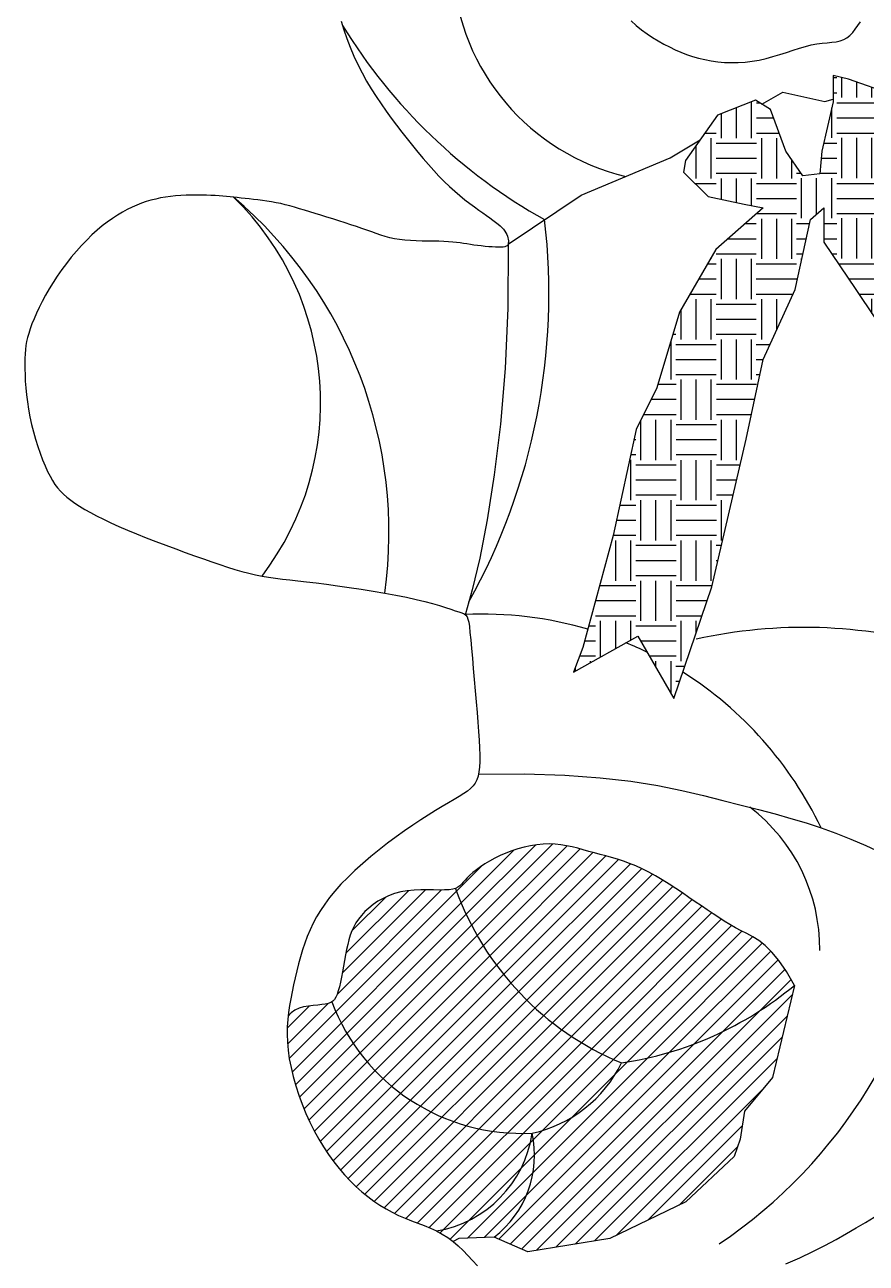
# Model space of a CAD drawing. Header units: inches. Extents: x 4.1 to 46.6, y 13.1 to 37.9.
# Drawn here: x 14.4249 to 14.6108, y 14.3638 to 14.6375 of the extents above; entities that cross this region are included whole.
import ezdxf

# ---------------------------------------------------------------- set-up
doc = ezdxf.new("R2010")
doc.units = ezdxf.units.IN
doc.header["$MEASUREMENT"] = 0
for name, color, linetype in [('02', 2, 'Continuous'), ('4', 4, 'Continuous'), ('8', 8, 'Continuous')]:
    doc.layers.add(name, color=color, linetype=linetype)
pattern_1 = [(44.99999999999999, (14.24861825843576, 14.34678654539042), (-0.001796758330995017, 0.001796758330995018), [])]

msp = doc.modelspace()

# ---------------------------------------------------------------- hatches: boundary and pattern name
at = {"layer": '8'}
h = msp.add_hatch(dxfattribs=at)
h.set_pattern_fill('EARTH', color=256, scale=0.03557400000000001, style=0)
h.set_pattern_definition([(0, (14.24861825843576, 14.34678654539042), (0.008893500000000002, 0.008893500000000002), [0.008893500000000002, -0.008893500000000002]), (0, (14.24861825843576, 14.35012160789214), (0.008893500000000002, 0.008893500000000002), [0.008893500000000002, -0.008893500000000002]), (0, (14.24861825843576, 14.35345667039386), (0.008893500000000002, 0.008893500000000002), [0.008893500000000002, -0.008893500000000002]), (90, (14.24972994606244, 14.35456835788958), (-0.008893500000000002, 0.008893500000000002), [0.008893500000000002, -0.008893500000000002]), (90, (14.25306500847685, 14.35456835788958), (-0.008893500000000002, 0.008893500000000002), [0.008893500000000002, -0.008893500000000002]), (90, (14.25640007089126, 14.35456835788958), (-0.008893500000000002, 0.008893500000000002), [0.008893500000000002, -0.008893500000000002])])
h.paths.add_polyline_path([(14.601456437998, 14.5970195266755), (14.601456437998, 14.58948413700731), (14.6085804007412, 14.57901831757502), (14.62115209693323, 14.56017984259691), (14.64000964424807, 14.53129418033226), (14.65635285041529, 14.5124557069403), (14.65844813412289, 14.53003828232344), (14.67479134029011, 14.52878238430006), (14.65635285041529, 14.5555748810921), (14.64000964424807, 14.57776241796549), (14.63246662429768, 14.58780960525204), (14.62115209693323, 14.59994995485343), (14.61738058695803, 14.60246175245723), (14.62115209693323, 14.60706671237589), (14.62408549249406, 14.61292757188952), (14.62324738064083, 14.61627663379935), (14.61654247533764, 14.62213749172682), (14.60690417447361, 14.62548655520826), (14.6035517217056, 14.62632381949973), (14.6035517217056, 14.62046296157226), (14.60103738079081, 14.60957850999424), (14.6006183263776, 14.60455491634369), (14.5968468164024, 14.60413628261179), (14.59307530642721, 14.60957850999424), (14.5897228536592, 14.61878842981699), (14.58637040089118, 14.62088159370345), (14.57798926908757, 14.61753253180817), (14.57086530937116, 14.60748534610778), (14.57044625193114, 14.60497354848943), (14.57589398840676, 14.59953132270769), (14.58385606277037, 14.59785679095242), (14.58804662739161, 14.5970195266755), (14.57757021467435, 14.58780960525204), (14.56960813751678, 14.57399472392447), (14.56457945824835, 14.55724941283282), (14.55996983665275, 14.54803949142391), (14.55494115761715, 14.52459605652715), (14.54823625208113, 14.49989672362156), (14.54614097140032, 14.49445449783983), (14.56038889385994, 14.50240851965376), (14.56835096845637, 14.4885936383262), (14.57673210002716, 14.51329297123178), (14.58427512021038, 14.54594632753745), (14.58804662739161, 14.56352890449219), (14.59517058990198, 14.57901831757502), (14.59852304267, 14.59450772905715)])
h = msp.add_hatch(dxfattribs=at)
h.set_pattern_fill('ANSI31', color=256, scale=0.02032800000000001, style=0)
h.set_pattern_definition(pattern_1)
h.paths.add_polyline_path([(14.59495986652794, 14.42518910694801), (14.59319713552716, 14.42823759837941), (14.59154317881215, 14.43065432174356), (14.58998534809101, 14.43253530578389), (14.58851099530469, 14.43397657924382), (14.58710747216131, 14.43507417085224), (14.58576213036898, 14.43592410938166), (14.58446232210147, 14.43662242357553), (14.58319539883408, 14.43726514216272), (14.58194934534143, 14.43793218381055), (14.58071467493895, 14.43863902685283), (14.57948253424141, 14.43938503948906), (14.57824406939793, 14.44016958999149), (14.57699042679045, 14.44099204654507), (14.57571275280091, 14.44185177742205), (14.57440219357844, 14.44274815083648), (14.57304989550497, 14.44368053503152), (14.57165027204204, 14.4446455605694), (14.57021080706502, 14.44562890736146), (14.56874225129607, 14.44661351769631), (14.56725535569015, 14.44758233383348), (14.56576087120223, 14.44851829804705), (14.56426954855445, 14.44940435259653), (14.56279213916744, 14.4502234397269), (14.56133939353052, 14.45095850172678), (14.55991984954338, 14.45159774559309), (14.55853319055635, 14.45215043724332), (14.55717688733014, 14.452631107376), (14.55584840992699, 14.45305428661689), (14.55454522887479, 14.45343450565), (14.55326481446858, 14.45378629514474), (14.55200463723625, 14.45412418577056), (14.55076216724004, 14.45446270818232), (14.54953413740034, 14.45481154948815), (14.54831432857785, 14.45516102257992), (14.54709578472423, 14.45549659678821), (14.54587154932554, 14.45580374142904), (14.54463466540213, 14.45606792583297), (14.54337817713852, 14.45627461934513), (14.54209512755509, 14.45640929126697), (14.54077856037068, 14.45645741095817), (14.53942489208887, 14.45640813303638), (14.53804403011921, 14.45626535341311), (14.5366492551216, 14.45603665333059), (14.5352538479888, 14.45572961398742), (14.53387108868222, 14.45535181662584), (14.53251425832744, 14.45491084247354), (14.53119663711871, 14.45441427274367), (14.52993150571595, 14.4538696886639), (14.52873087981018, 14.45328519793569), (14.52760171614821, 14.45267101414086), (14.52654970604229, 14.45203787732047), (14.52558054150316, 14.45139652753008), (14.52469991384308, 14.4507577048253), (14.52391351507279, 14.45013214926169), (14.52322703673738, 14.44953060088031), (14.5226461701491, 14.44896379973673), (14.52216912414181, 14.4484412223583), (14.52176417251351, 14.44796729110115), (14.52139210588533, 14.44754516482229), (14.52080149207498, 14.44697207645098), (14.52008112500656, 14.44662120420711, 0.2119369890389436), (14.55675233299146, 14.40804545206359, 0.137614144946502)])
h = msp.add_hatch(dxfattribs=at)
h.set_pattern_fill('ANSI31', color=256, scale=0.02032800000000001, style=0)
h.set_pattern_definition(pattern_1)
h.paths.add_polyline_path([(14.58395091681044, 14.39737109932051), (14.59010297576199, 14.40481080019257), (14.59495986652794, 14.42518910694801, -0.1376141449465023), (14.55675233299146, 14.40804545206359, -0.229753601208404), (14.53700097910362, 14.39251912152853, -0.2925088630196139), (14.52858236924979, 14.36955309169301), (14.53602960220772, 14.36631843982198), (14.55416199056666, 14.36922962651173), (14.57099921050715, 14.3773162577609), (14.58168436590816, 14.38734367854071), (14.58297953712056, 14.39122526077429)])
h.paths.add_polyline_path([(14.51585902277614, 14.37091097592659), (14.51714575387771, 14.37022958178298), (14.51837404798019, 14.36945631423899), (14.51953783798265, 14.36857570152373), (14.52081134476933, 14.36922962651173), (14.52858236924979, 14.36955309169301, 0.2925088630196127), (14.53700097910362, 14.39251912152853, -0.3264963647899488)])
h.paths.add_polyline_path([(14.53700097910362, 14.39251912152853, -0.3257278402554938), (14.49272005683045, 14.42151832653784), (14.49193266550313, 14.42120475712457), (14.49128270874965, 14.42104660455246), (14.49050974873128, 14.4209301486599), (14.48960764500546, 14.42083675654888), (14.48861019922654, 14.42073896753303), (14.4875612000865, 14.42060711398247), (14.48650443488035, 14.42041152829646), (14.48548369183439, 14.42012254284512), (14.48454275894213, 14.41971049001316), (14.48372542419705, 14.41914570217071), (14.48307547559264, 14.41839851171702), (14.48298742090586, 14.41761838537517), (14.48287645475241, 14.41601985213223), (14.4828430849989, 14.41436964010521), (14.48289976575646, 14.41265435111294), (14.48305895090337, 14.41086058695968), (14.48332990058, 14.40898053200093), (14.4837091025361, 14.40702870098633), (14.48418985055062, 14.40502519121677), (14.48476543910104, 14.40299009997856), (14.48542916173349, 14.40094352460168), (14.48617431315827, 14.39890556237245), (14.48699418738718, 14.39689631060631), (14.48788207819919, 14.39493586658958), (14.48883159928258, 14.39304145660302), (14.48983764140169, 14.39121882271596), (14.49089541453171, 14.38947083594852), (14.49200012888062, 14.38780036734991), (14.4931469944236, 14.38621028794026), (14.49433122136864, 14.38470346875423), (14.49554801992375, 14.38328278082648), (14.49679259983125, 14.38195109517713), (14.49806081018644, 14.3807103258487), (14.49935105400394, 14.37955855879867), (14.50066237365129, 14.37849292302147), (14.50199381103042, 14.37751054748245), (14.5033444080432, 14.37660856116148), (14.50471320659156, 14.37578409303845), (14.50609924881022, 14.37503427209325), (14.5075015768339, 14.37435622727665), (14.50891763581197, 14.37374373803781), (14.51033848458204, 14.3731771855428), (14.51175358569483, 14.37263360144155), (14.51315240076977, 14.37209001738396), (14.5145243925904, 14.37152346500537), (14.51585902277614, 14.37091097592659, 0.326496364789949)])
h.paths.add_polyline_path([(14.53700097910362, 14.39251912152853, 0.2297536012084059), (14.55675233299146, 14.40804545206359, -0.2119369890389431), (14.52008112500656, 14.44662120420711), (14.51944850668545, 14.44643788620764), (14.51865272716853, 14.44632216738413), (14.5176668037125, 14.44627257359847), (14.5165126598836, 14.4462690988776), (14.51522444588366, 14.4462871042679), (14.51383631121601, 14.44630195081576), (14.51238240631531, 14.44628899956755), (14.51089688091773, 14.44622361158421), (14.50941388545792, 14.44608114791211), (14.50796756943922, 14.44583696961221), (14.50658712935868, 14.44547307126507), (14.5052819457301, 14.44499798177734), (14.50405644536252, 14.44442686356073), (14.50291505529779, 14.44377487904152), (14.50186220234494, 14.44305719066054), (14.50090231308016, 14.44228896084408), (14.50003981454532, 14.44148535201842), (14.49927913378227, 14.44066152662439), (14.49862195695053, 14.43982864587909), (14.49805900854292, 14.43898186625032), (14.49757827333408, 14.43811234295302), (14.49716773516732, 14.43721123126037), (14.49681537858444, 14.43626968641641), (14.49650918789442, 14.43527886363612), (14.49623714694056, 14.4342299182072), (14.4959872404975, 14.43311400534461), (14.49574903356145, 14.43192859797731), (14.49551841550741, 14.43069643977381), (14.49529285686324, 14.42944659204389), (14.49506982792403, 14.42820811614095), (14.49484679898481, 14.42701007338932), (14.49462124034065, 14.42588152511329), (14.4943906222866, 14.42485153265173), (14.49415241558339, 14.42394915732897), (14.49390182415257, 14.42319587927071), (14.4934866214567, 14.42227645575352), (14.49272463544506, 14.42150621219938, 0.3256481466727749)])

# ---------------------------------------------------------------- linework, layer by layer
at = {"layer": '02'}
for points in [[(14.49480633301894, 14.63833696851092), (14.4953956704517, 14.63641430315787), (14.49606317122701, 14.63447526366966), (14.49680385928835, 14.63253542133774), (14.49761275857921, 14.63061034748265), (14.49848489304307, 14.62871561341038), (14.49941528639059, 14.62686679039783), (14.50039868223715, 14.62507592514615), (14.50142870079029, 14.62334096600992), (14.50249868146378, 14.62165633672433), (14.50360196436989, 14.62001646102457), (14.50473188845675, 14.61841576267492), (14.50588179406944, 14.61684866539602), (14.50704502038892, 14.61530959295218), (14.50821490706178, 14.61379296906401), (14.50938590410399, 14.612295318545), (14.51055690091337, 14.61082157044897), (14.51172789795558, 14.60937875487892), (14.51289889499779, 14.60797390196698), (14.51406989204, 14.60661404180158), (14.51524088908221, 14.60530620451485), (14.51641188612442, 14.60405742020979), (14.51758288293379, 14.60287471900395), (14.51875223782147, 14.60176372497975), (14.51991174048047, 14.60072443816629), (14.52105153868209, 14.59975545254295), (14.52216178066331, 14.59885536210371), (14.52323261396262, 14.5980227608425), (14.52425418658416, 14.59725624275328), (14.52521664653207, 14.59655440182999), (14.52611014157767, 14.5959158320666), (14.52692693080056, 14.59533795573683), (14.52766771804775, 14.59481350840818), (14.52833531777608, 14.59433405392796), (14.52893254537369, 14.59389115612888), (14.52946221553023, 14.59347637884369), (14.52992714293535, 14.59308128596334), (14.53033014251153, 14.5926974412769), (14.53067402941409, 14.59231640867532), (14.53096185279313, 14.59193197820153), (14.53119760057191, 14.59154684471017), (14.53138549490134, 14.59116592929516), (14.53152975839797, 14.59079415303589), (14.5316346134455, 14.59043643702629), (14.53170428219485, 14.59009770233118), (14.53174298702973, 14.58978287004451), (14.53175495033386, 14.58949686123109), (14.53174193137559, 14.58924365962324), (14.53169583742741, 14.58902349959411), (14.53160611264641, 14.58883567811157), (14.5314622009569, 14.58867949217259), (14.53125354674879, 14.58855423878871), (14.53096959394637, 14.58845921494234), (14.53059978693958, 14.58839371763046), (14.53013356941986, 14.58835704386459), (14.52956519466127, 14.58834813911111), (14.52890815077583, 14.58836454283031), (14.52818073429401, 14.58840344295189), (14.52740124221194, 14.5884620274201), (14.52658797152574, 14.58853748416462), (14.52575921899873, 14.58862700112971), (14.52493328116137, 14.58872776625961), (14.52412845524262, 14.58883696746947), (14.52335693900707, 14.5889516755606), (14.52260653445731, 14.5890684926317), (14.52185894506286, 14.58918390363855), (14.52109587359476, 14.58929439353691), (14.52029902328971, 14.58939644728256), (14.51945009761724, 14.58948654983127), (14.51853079934838, 14.58956118613881), (14.51752283195268, 14.58961684114641), (14.51641493550736, 14.58965210883347), (14.51522399978015, 14.58967401936119), (14.51397395114648, 14.5896917118271), (14.51268871621463, 14.58971432541606), (14.51139222182567, 14.58975099928378), (14.51010839435506, 14.58981087254236), (14.50886116064387, 14.58990308439119), (14.50767444706756, 14.59003677394233), (14.50656467424008, 14.59021873699843), (14.50551823670278, 14.59044639584775), (14.50451402253705, 14.59071482939638), (14.5035309200571, 14.59101911657948), (14.50254781757715, 14.59135433630312), (14.50154360341142, 14.59171556750247), (14.50049716587412, 14.59209788908359), (14.49938739304665, 14.59249637996712), (14.49819974139567, 14.59290635340315), (14.49694593953203, 14.59332405998888), (14.49564428445186, 14.59374598468006), (14.49431307291846, 14.59416861238882), (14.49297060169513, 14.59458842805637), (14.49163516801084, 14.59500191662395), (14.49032506816323, 14.59540556300366), (14.48905859938125, 14.59579585215127), (14.4878496013512, 14.59616962049498), (14.48669408661547, 14.59652511049811), (14.48558361017379, 14.59686091614006), (14.48450972749154, 14.59717563138569), (14.48346399380128, 14.59746785021438), (14.48243796433556, 14.59773616660553), (14.48142319455977, 14.597979174524), (14.48041123970646, 14.59819546792008), (14.47939611789073, 14.59838446099187), (14.47838169992204, 14.598548848594), (14.47737431925955, 14.59869214579979), (14.47638030936244, 14.59881786771169), (14.47540600345704, 14.59892952938847), (14.47445773546818, 14.59903064588892), (14.4735418386222, 14.59912473230091), (14.47266464637826, 14.59921530368323), (14.47182897389169, 14.5993050549487), (14.47102356147255, 14.59939340022268), (14.47023363089423, 14.59947893348457), (14.46944440416294, 14.59956024868464), (14.46864110258642, 14.59963593981687), (14.46780894863653, 14.59970460081698), (14.46693316385384, 14.59976482567894), (14.46599897001173, 14.59981520833847), (14.46499628042105, 14.5998541084455), (14.46393377454254, 14.59987894827376), (14.46282482267591, 14.59988691578204), (14.4616827960522, 14.59987519892914), (14.46052106497112, 14.59984098565932), (14.45935300043087, 14.59978146390225), (14.45819197319682, 14.59969382164585), (14.45705135380152, 14.5995752468198), (14.45594122893411, 14.59942292736836), (14.45485854921165, 14.59923405126486), (14.45379698140781, 14.59900580646812), (14.45275019159774, 14.59873538092237), (14.45171184655513, 14.59841996258641), (14.45067561258796, 14.59805673943359), (14.44963515623706, 14.59764289940816), (14.44858414427611, 14.59717563046891), (14.44751753312769, 14.59665188623061), (14.44643544013846, 14.59606768297548), (14.44533927276964, 14.59541880259806), (14.44423043848249, 14.59470102703657), (14.44311034450541, 14.59391013821463), (14.44198039829965, 14.59304191805589), (14.44084200732644, 14.59209214846945), (14.43969657904702, 14.59105661140805), (14.43854681127007, 14.58993378363542), (14.43740056179698, 14.58873292150841), (14.43626697947505, 14.58746597619487), (14.43515521245311, 14.58614489892082), (14.43407440934564, 14.58478164088323), (14.43303371853429, 14.58338815327901), (14.43204228840071, 14.58197638729056), (14.43110926755938, 14.58055829414392), (14.43024227935123, 14.57914559069198), (14.42944284881699, 14.57774905646969), (14.42871097595665, 14.57637923668247), (14.42804666030455, 14.57504667652123), (14.42744990255918, 14.57376192119139), (14.42692070202204, 14.57253551588386), (14.42645905939165, 14.57137800580407), (14.42606497396949, 14.57029993614291), (14.42573750768091, 14.56930575933533), (14.42547196922126, 14.56837555669066), (14.42526272874559, 14.56748331674774), (14.4251041561761, 14.56660302805998), (14.42499062213349, 14.56570867915164), (14.42491649653996, 14.56477425857614), (14.42487614978339, 14.5637737548723), (14.42486395178597, 14.56268115657898), (14.42487603243674, 14.56147701367903), (14.42491555823247, 14.56016812196052), (14.42498745540391, 14.55876783865554), (14.42509664994898, 14.5572895209962), (14.42524806786562, 14.55574652618546), (14.42544663515176, 14.55415221146999), (14.42569727827097, 14.55251993408186), (14.42600492275554, 14.55086305123863), (14.42637214930031, 14.54919585751944), (14.42679215529236, 14.54753639692084), (14.42725579211722, 14.54590365075731), (14.42775391139324, 14.54431660037247), (14.42827736473876, 14.54279422709536), (14.42881700377214, 14.54135551225503), (14.42936368011172, 14.54001943719507), (14.42990824537586, 14.53880498324455), (14.43044530441287, 14.53772468744595), (14.43098447475816, 14.5367653097683), (14.43153912694427, 14.53590716583588), (14.43212263196941, 14.53513057136027), (14.43274836013327, 14.53441584195119), (14.43342968266691, 14.53374329332022), (14.43417997010286, 14.53309324109162), (14.43501259320649, 14.53244600094789), (14.4359397497424, 14.53178505211421), (14.43696894617054, 14.53110652800118), (14.43810651595007, 14.53040972559123), (14.43935879277299, 14.52969394188134), (14.44073211009848, 14.52895847385392), (14.4422328013857, 14.52820261847686), (14.44386720032665, 14.52742567274712), (14.4456416403805, 14.52662693364713), (14.44755612154725, 14.52580722133738), (14.4495853097574, 14.52497344877796), (14.45169753748226, 14.52413405210703), (14.45386113719317, 14.52329746746276), (14.45604444112863, 14.52247213099784), (14.45821578175995, 14.5216664788359), (14.46034349155846, 14.52088894711509), (14.4623959029955, 14.52014797200266), (14.46434826826911, 14.51945081793113), (14.46620351964842, 14.51880006264131), (14.46797150912928, 14.51819711215379), (14.46966208917323, 14.51764337253283), (14.47128511154327, 14.51714024979904), (14.47285042870092, 14.51668915000213), (14.47436789217639, 14.51629147919178), (14.47584735489684, 14.51594864340317), (14.47730206958252, 14.51565970528921), (14.47875889557648, 14.51541435400307), (14.48024809294614, 14.51519993530113), (14.48179992152612, 14.51500379495431), (14.4834446418495, 14.51481327870446), (14.48521251375089, 14.51461573233704), (14.48713379776339, 14.51439850160844), (14.48923875372159, 14.51414893227505), (14.49154380200665, 14.51385729933557), (14.49401000332321, 14.51352559464161), (14.49658457799117, 14.51315873930165), (14.4992147470289, 14.51276165439507), (14.50184773098911, 14.51233926103035), (14.50443075042452, 14.51189648031599), (14.50691102612066, 14.5114382333168), (14.50923577886309, 14.51096944114127), (14.51136184650707, 14.51049561071435), (14.51328453798081, 14.51002459235773), (14.5150087790494, 14.50956482220957), (14.51653949594359, 14.50912473640804), (14.51788161466132, 14.5087127711204), (14.51904006143334, 14.50833736248481), (14.52001976249042, 14.50800694663943), (14.52082564359765, 14.50772995975152), (14.52146586500342, 14.50750459073337), (14.52196152279387, 14.50728803971018), (14.52233694707277, 14.50702725953764), (14.52261646817672, 14.50666920312964), (14.52282441620949, 14.5061608233564), (14.52298512104201, 14.50544907308816), (14.52312291301089, 14.50448090525336), (14.52326212245273, 14.50320327270768), (14.52342215347338, 14.5015827676298), (14.52360270711827, 14.49966453930123), (14.52379855913344, 14.4975133762828), (14.5240044845664, 14.49519406714993), (14.52421525916319, 14.49277140047801), (14.52442565820414, 14.49031016482789), (14.52463045673679, 14.48787514876043), (14.52482443073998, 14.48553114083646), (14.5250021231291, 14.48333223534158), (14.52515715061921, 14.48128974925661), (14.52528289732757, 14.47940430533075), (14.52537274760428, 14.47767652624046), (14.52542008556659, 14.47610703470585), (14.52541829579744, 14.47469645343248), (14.52536076241407, 14.47344540512589), (14.52524086999941, 14.47235451249165), (14.52505134888227, 14.47141950938843), (14.52478231516901, 14.47061657424368), (14.52442323094468, 14.46991699662343), (14.52396355852719, 14.46929206613735), (14.5233927600016, 14.46871307232235), (14.52270029768582, 14.46815130475901), (14.52187563366491, 14.46757805304245), (14.52090823025677, 14.46696460672414), (14.51979154119502, 14.46628656196575), (14.51853498680751, 14.46553674113696), (14.51715197837214, 14.46471227320311), (14.51565592809814, 14.46381028708587), (14.51406024749625, 14.46282791176512), (14.51237834831002, 14.46176227616255), (14.51062364251587, 14.46061050924348), (14.50880954162452, 14.45936973995871), (14.5069513733429, 14.4580402872862), (14.50507212923142, 14.45663523045826), (14.50319671704668, 14.4551708387053), (14.50135004431243, 14.45366338127227), (14.49955701878528, 14.45212912741866), (14.49784254775616, 14.45058434638944), (14.49623153898168, 14.44904530742955), (14.49474890021841, 14.44752827979849), (14.49341331170174, 14.44604538567822), (14.4922185470746, 14.44459215901319), (14.49115215199302, 14.44315998667028), (14.49020167304437, 14.44174025551641), (14.48935465635034, 14.44032435243301), (14.48859864803265, 14.43890366428699), (14.48792119444582, 14.43746957795978), (14.48730984147872, 14.43601348031828), (14.4867534127948, 14.43452915078254), (14.48624584129314, 14.43301993888329), (14.48578233718175, 14.43149158670443), (14.48535811020295, 14.42994983634438), (14.48496837056476, 14.42840042985793), (14.48460832847516, 14.42684910935808), (14.48427319390933, 14.42530161691414), (14.48395817707527, 14.42376369461002), (14.4836613620096, 14.42223789445874), (14.48339232829633, 14.42071400834996), (14.4831635300466, 14.41917863804432), (14.48298742090586, 14.41761838537517), (14.48287645475241, 14.41601985213223), (14.4828430849989, 14.41436964010521), (14.48289976575646, 14.41265435111294), (14.48305895090337, 14.41086058695968), (14.48332990058, 14.40898053200093), (14.4837091025361, 14.40702870098633), (14.48418985055062, 14.40502519121677), (14.48476543910104, 14.40299009997856), (14.48542916173349, 14.40094352460168), (14.48617431315827, 14.39890556237245), (14.48699418738718, 14.39689631060631), (14.48788207819919, 14.39493586658958), (14.48883159928258, 14.39304145660302), (14.48983764140169, 14.39121882271596), (14.49089541453171, 14.38947083594852), (14.49200012888062, 14.38780036734991), (14.4931469944236, 14.38621028794026), (14.49433122136864, 14.38470346875423), (14.49554801992375, 14.38328278082648), (14.49679259983125, 14.38195109517713), (14.49806081018644, 14.3807103258487), (14.49935105400394, 14.37955855879867), (14.50066237365129, 14.37849292302147), (14.50199381103042, 14.37751054748245), (14.5033444080432, 14.37660856116148), (14.50471320659156, 14.37578409303845), (14.50609924881022, 14.37503427209325), (14.5075015768339, 14.37435622727665), (14.50891763581197, 14.37374373803781), (14.51033848458204, 14.3731771855428), (14.51175358569483, 14.37263360144155), (14.51315240076977, 14.37209001738396), (14.5145243925904, 14.37152346500537), (14.51585902277614, 14.37091097592659), (14.51714575387771, 14.37022958178298), (14.51837404798019, 14.36945631423899), (14.51953783798265, 14.36857570152373), (14.52064893887612, 14.36760225837228), (14.52172363646562, 14.36655799611347), (14.52277821632336, 14.36546492610526), (14.52382896425436, 14.36434505966193), (14.52489216583083, 14.36322040814142)], [(14.55885924379575, 14.63839956060568), (14.56000982159051, 14.63735261823334), (14.56119398450713, 14.63639626457465), (14.56240333667259, 14.63551959542841), (14.56362948128256, 14.63471170656434), (14.56486402199837, 14.63396169379579), (14.56610080184649, 14.63326074988166), (14.56734261921841, 14.63260845545031), (14.56859451233643, 14.63200648803198), (14.56986151872437, 14.63145652524421), (14.57114867637168, 14.63096024463178), (14.572461023035, 14.6305193237977), (14.57380359623815, 14.63013544030131), (14.57518143443625, 14.62981027171648), (14.57659780447605, 14.62954585452556), (14.57804889235879, 14.62934566085918), (14.57952911340865, 14.62921352175639), (14.58103288318264, 14.62915326822716), (14.58255461677211, 14.62916873132511), (14.58408872973408, 14.62926374208931), (14.58562963739271, 14.62944213151517), (14.58717175507221, 14.62970773067085), (14.58870916328627, 14.63005971958504), (14.59023460121128, 14.63047867436129), (14.59174047367881, 14.63094052012187), (14.59321918505478, 14.63142118198906), (14.59466313993792, 14.63189658505602), (14.59606474292698, 14.63234265447412), (14.59741639792222, 14.63273531532198), (14.59871050998802, 14.63305049273643), (14.59994048349793, 14.63327337899412), (14.60110372215743, 14.63342623504744), (14.60219862991246, 14.63354058901772), (14.60322361070897, 14.63364796902627), (14.6041770687257, 14.63377990317989), (14.60505740744296, 14.63396791958533), (14.60586303103949, 14.63424354639304), (14.60659234322841, 14.63463831168068), (14.60724804298255, 14.63517333459916), (14.60785000961508, 14.63582809822859), (14.60842241700041, 14.63657167664954), (14.60898943947862, 14.63737314395715), (14.60957525092411, 14.63820157426111)], [(14.61654247533764, 14.62213749172682), (14.60690417447361, 14.62548655520826), (14.6035517217056, 14.62632381949973), (14.6035517217056, 14.62046296157226), (14.60103738079081, 14.60957850999424), (14.6006183263776, 14.60455491634369), (14.5968468164024, 14.60413628261179), (14.59307530642721, 14.60957850999424), (14.5897228536592, 14.61878842981699), (14.58637040089118, 14.62088159370345), (14.57798926908757, 14.61753253180817), (14.57086530937116, 14.60748534610778), (14.57044625193114, 14.60497354848943), (14.57589398840676, 14.59953132270769), (14.58385606277037, 14.59785679095242), (14.58804662739161, 14.5970195266755)], [(14.58778534740443, 14.61999814649338), (14.59239653199214, 14.62263044268642), (14.60172132779147, 14.6205603618046), (14.6035517217056, 14.62110892487275)], [(14.58804662739161, 14.5970195266755), (14.57757021467435, 14.58780960525204), (14.56960813751678, 14.57399472392447), (14.56457945824835, 14.55724941283282), (14.55996983665275, 14.54803949142391), (14.55494115761715, 14.52459605652715), (14.54823625208113, 14.49989672362156), (14.54614097140032, 14.49445449783983), (14.56038889385994, 14.50240851965376), (14.56835096845637, 14.4885936383262), (14.57673210002716, 14.51329297123178), (14.58427512021038, 14.54594632753745), (14.58804662739161, 14.56352890449219), (14.59517058990198, 14.57901831757502), (14.59852304267, 14.59450772905715), (14.601456437998, 14.5970195266755), (14.601456437998, 14.58948413700731), (14.6085804007412, 14.57901831757502), (14.62115209693323, 14.56017984259691)], [(14.53169583742741, 14.58902349959411), (14.53162177330117, 14.57484397585089), (14.53101584435674, 14.56152910604309), (14.52998594384874, 14.54921279212161), (14.52863996503177, 14.53802893603737), (14.52708580116044, 14.52811143975581), (14.52543134502369, 14.51959420518418), (14.5237844903418, 14.51261113428794), (14.5222531299037, 14.50729612900344)], [(14.52514610955726, 14.47188701094004), (14.53531313039596, 14.47194447427049), (14.54422220382142, 14.47165951750234), (14.55201487736079, 14.47109145438757), (14.55883269807558, 14.47029959872183), (14.56481721326011, 14.46934326427166), (14.57010997020873, 14.46828176481816), (14.57485251598294, 14.46717441412787), (14.57918639787707, 14.46608052599644), (14.58323614885333, 14.46504498001471), (14.58705824338134, 14.46405491924546), (14.59069214229706, 14.46308305256119), (14.59417730573799, 14.46210208883443), (14.59755319430727, 14.4610847369377), (14.60085926837522, 14.46000370577261), (14.60413498807932, 14.45883170419714), (14.60741981425556, 14.45754144111291), (14.61074207703817, 14.45611270085377), (14.61408558771248, 14.45455356968617)], [(14.59495986652794, 14.42518910694801), (14.59319713552716, 14.42823759837941), (14.59154317881215, 14.43065432174356), (14.58998534809101, 14.43253530578389), (14.58851099530469, 14.43397657924382), (14.58710747216131, 14.43507417085224), (14.58576213036898, 14.43592410938166), (14.58446232210147, 14.43662242357553), (14.58319539883408, 14.43726514216272), (14.58194934534143, 14.43793218381055), (14.58071467493895, 14.43863902685283), (14.57948253424141, 14.43938503948906), (14.57824406939793, 14.44016958999149), (14.57699042679045, 14.44099204654507), (14.57571275280091, 14.44185177742205), (14.57440219357844, 14.44274815083648), (14.57304989550497, 14.44368053503152), (14.57165027204204, 14.4446455605694), (14.57021080706502, 14.44562890736146), (14.56874225129607, 14.44661351769631), (14.56725535569015, 14.44758233383348), (14.56576087120223, 14.44851829804705), (14.56426954855445, 14.44940435259653), (14.56279213916744, 14.4502234397269), (14.56133939353052, 14.45095850172678), (14.55991984954338, 14.45159774559309), (14.55853319055635, 14.45215043724332), (14.55717688733014, 14.452631107376), (14.55584840992699, 14.45305428661689), (14.55454522887479, 14.45343450565), (14.55326481446858, 14.45378629514474), (14.55200463723625, 14.45412418577056), (14.55076216724004, 14.45446270818232), (14.54953413740034, 14.45481154948815), (14.54831432857785, 14.45516102257992), (14.54709578472423, 14.45549659678821), (14.54587154932554, 14.45580374142904), (14.54463466540213, 14.45606792583297), (14.54337817713852, 14.45627461934513), (14.54209512755509, 14.45640929126697), (14.54077856037068, 14.45645741095817), (14.53942489208887, 14.45640813303638), (14.53804403011921, 14.45626535341311), (14.5366492551216, 14.45603665333059), (14.5352538479888, 14.45572961398742), (14.53387108868222, 14.45535181662584), (14.53251425832744, 14.45491084247354), (14.53119663711871, 14.45441427274367), (14.52993150571595, 14.4538696886639), (14.52873087981018, 14.45328519793569), (14.52760171614821, 14.45267101414086), (14.52654970604229, 14.45203787732047), (14.52558054150316, 14.45139652753008), (14.52469991384308, 14.4507577048253), (14.52391351507279, 14.45013214926169), (14.52322703673738, 14.44953060088031), (14.5226461701491, 14.44896379973673), (14.52216912414181, 14.4484412223583), (14.52176417251351, 14.44796729110115), (14.52139210588533, 14.44754516482229), (14.52101371534403, 14.44717800236416), (14.52058979151073, 14.4468689625401), (14.52008112500656, 14.44662120420711), (14.51944850668545, 14.44643788620764), (14.51865272716853, 14.44632216738413), (14.5176668037125, 14.44627257359847), (14.5165126598836, 14.4462690988776), (14.51522444588366, 14.4462871042679), (14.51383631121601, 14.44630195081576), (14.51238240631531, 14.44628899956755), (14.51089688091773, 14.44622361158421), (14.50941388545792, 14.44608114791211), (14.50796756943922, 14.44583696961221), (14.50658712935868, 14.44547307126507), (14.5052819457301, 14.44499798177734), (14.50405644536252, 14.44442686356073), (14.50291505529779, 14.44377487904152), (14.50186220234494, 14.44305719066054), (14.50090231308016, 14.44228896084408), (14.50003981454532, 14.44148535201842), (14.49927913378227, 14.44066152662439), (14.49862195695053, 14.43982864587909), (14.49805900854292, 14.43898186625032), (14.49757827333408, 14.43811234295302), (14.49716773516732, 14.43721123126037), (14.49681537858444, 14.43626968641641), (14.49650918789442, 14.43527886363612), (14.49623714694056, 14.4342299182072), (14.4959872404975, 14.43311400534461), (14.49574903356145, 14.43192859797731), (14.49551841550741, 14.43069643977381), (14.49529285686324, 14.42944659204389), (14.49506982792403, 14.42820811614095), (14.49484679898481, 14.42701007338932), (14.49462124034065, 14.42588152511329), (14.4943906222866, 14.42485153265173), (14.49415241558339, 14.42394915732897), (14.49390182415257, 14.42319587927071), (14.49362498781878, 14.42258285370648), (14.49330578026596, 14.42209365468173), (14.49292807494524, 14.42171185622741), (14.49247574554059, 14.42142103235986), (14.49193266550313, 14.42120475712457), (14.49128270874965, 14.42104660455246), (14.49050974873128, 14.4209301486599), (14.48960764500546, 14.42083675654888), (14.48861019922654, 14.42073896753303), (14.4875612000865, 14.42060711398247), (14.48650443488035, 14.42041152829646), (14.48548369183439, 14.42012254284512), (14.48454275894213, 14.41971049001316), (14.48372542419705, 14.41914570217071), (14.48307547559264, 14.41839851171702)], [(14.59495986652794, 14.42518910694801), (14.59010297576199, 14.40481080019257), (14.58395091681044, 14.39737109932051), (14.58297953712056, 14.39122526077429), (14.58168436590816, 14.38734367854071), (14.57099921050715, 14.3773162577609), (14.55416199056666, 14.36922962651173), (14.53602960220772, 14.36631843982198), (14.52858236924979, 14.36955309169301), (14.52081134476933, 14.36922962651173), (14.51953783798265, 14.36857570152373)], [(14.59304549292895, 14.36360337092359), (14.59617123314413, 14.36496089594315), (14.59905747747283, 14.36632799113162), (14.60172625961016, 14.36769030128656), (14.60419961325127, 14.36903347117644), (14.60649957209128, 14.37034314558426), (14.60864816912684, 14.37160496929303), (14.61066743851873, 14.37280458705667), (14.61257797693136, 14.37393402378533)]]:
    msp.add_lwpolyline(points, dxfattribs=at)
for centre, radius, start, end in [((14.569171414983, 14.65247654176077), 0.04981849217166368, 183.8910594235096, 256.6726713686464), ((14.59927881187062, 14.70105940626403), 0.1221009366304798, 211.437394717275, 240.8320266030981), ((14.42694415528561, 14.5539860097679), 0.06328368798589522, 322.7260325759628, 45.85020706132519), ((14.40815919525224, 14.52526510622286), 0.0971953317761117, 352.094252310548, 49.70044901975631), ((14.40041333371076, 14.57816730399376), 0.1403039839603264, 330.9098697812977, 6.660877956309778), ((14.52596592837247, 14.42425960326094), 0.08298586168138554, 73.65443620817179, 92.63608264548334), ((14.59707303465578, 14.39389902480346), 0.1104116651143544, 73.98257742257198, 102.4705381267888), ((14.52596592837247, 14.42425960326094), 0.08298586168138554, 63.89608380724294, 67.49374122949388), ((14.52596592837247, 14.42425960326094), 0.08298586168138554, 25.51359243575239, 57.69119705152952), ((14.56128586762819, 14.43334502683595), 0.03928244143448083, 359.3582639797937, 52.596102661377), ((14.58187662022422, 14.46864753771391), 0.06560367824627977, 199.6180574251306, 247.4821828216955), ((14.51516869924265, 14.46153233791577), 0.1128559765798706, 304.0501702785565, 352.7634803539442), ((14.54530147490325, 14.48471342704309), 0.0775183883927567, 278.4947019818098, 309.836682405616), ((14.53475629146445, 14.43739897742219), 0.04493595541718892, 200.6302325622071, 272.8632902316346), ((14.53087391824695, 14.42063968762981), 0.02878032510477183, 282.2918032819958, 334.0492251458631), ((14.51164827429923, 14.39617786404145), 0.02561534768384231, 279.4614403760301, 351.7881291486091), ((14.51484262551415, 14.38761565222106), 0.02269441894490941, 307.2593520367043, 12.4780151546695)]:
    msp.add_arc(centre, radius, start, end, dxfattribs=at)
at = {"layer": '4'}
msp.add_lwpolyline([(14.53169583742741, 14.58902349959411), (14.54784471731867, 14.59985954626339), (14.56753040341894, 14.60813987315217), (14.57413735826734, 14.61210003840555)], dxfattribs=at)

doc.saveas('drawing.dxf')
